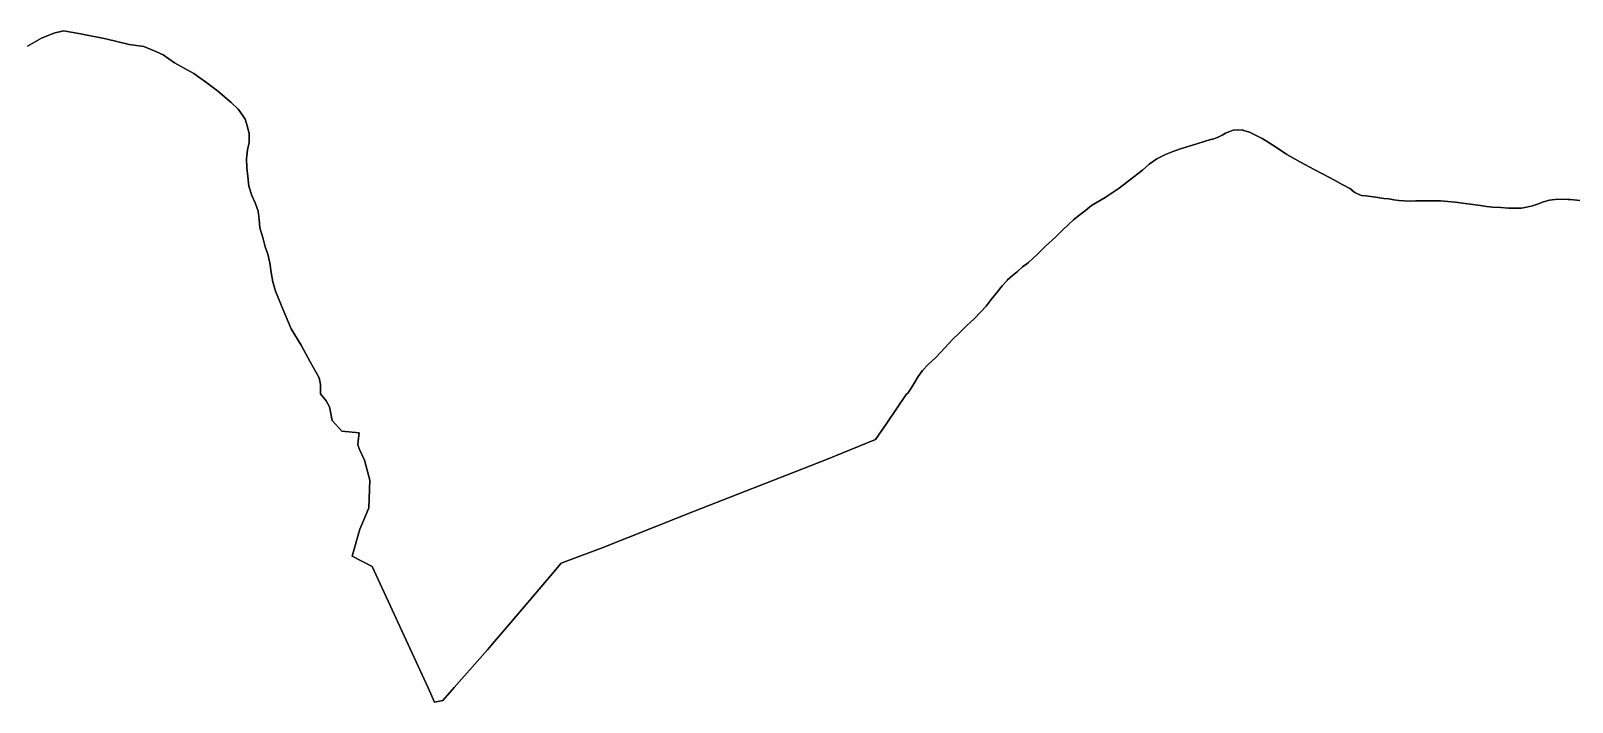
# Model space of a CAD drawing. Header units: inches. Extents: x 11258954 to 11313122, y 3645444 to 3695200.
# Drawn here: x 11276148 to 11277962, y 3664680 to 3665471 of the extents above; entities that cross this region are included whole.
import ezdxf

# ---------------------------------------------------------------- set-up
doc = ezdxf.new("R2010")
doc.units = ezdxf.units.IN
doc.header["$MEASUREMENT"] = 0
doc.layers.add('SchoolZone_Elementary', color=251, linetype='Continuous')
doc.layers.add('SchoolZone_Middle', color=154, linetype='Continuous')

msp = doc.modelspace()

# ---------------------------------------------------------------- linework, layer by layer
at = {"layer": 'SchoolZone_Elementary'}
for points in [[(11277971, 3665271, 0), (11277960, 3665272, 0), (11277957.043, 3665272.0985, 0), (11277945, 3665272.5, 0), (11277935, 3665271.5, 0), (11277928, 3665269.5, 0), (11277921, 3665266.75, 0), (11277915, 3665264.75, 0), (11277908, 3665263.25, 0), (11277904, 3665262.5, 0), (11277902, 3665262, 0), (11277894, 3665261.75, 0), (11277887, 3665262, 0), (11277878, 3665262.75, 0), (11277868, 3665263.25, 0), (11277861, 3665264, 0), (11277854, 3665265, 0), (11277839, 3665267, 0), (11277824, 3665269, 0), (11277807, 3665270.5, 0), (11277800, 3665270.75, 0), (11277794, 3665270.75, 0), (11277786, 3665270.75, 0), (11277778, 3665270.5, 0), (11277771, 3665270.25, 0), (11277764, 3665270.5, 0), (11277758, 3665271, 0), (11277752, 3665271.75, 0), (11277746, 3665272.75, 0), (11277740, 3665273.5, 0), (11277733, 3665274.5, 0), (11277725, 3665275.5, 0), (11277719, 3665276.25, 0), (11277714, 3665277, 0), (11277709, 3665278.75, 0), (11277706, 3665280.5, 0), (11277703, 3665282.75, 0), (11277702, 3665284, 0), (11277700, 3665285, 0), (11277692, 3665289.5, 0), (11277685, 3665293.5, 0), (11277677, 3665297.75, 0), (11277658, 3665307.5, 0), (11277642, 3665316, 0), (11277626, 3665325, 0), (11277614, 3665333.25, 0), (11277601, 3665341.5, 0), (11277597, 3665344, 0), (11277586, 3665349.5, 0), (11277582, 3665351.5, 0), (11277578, 3665352.5, 0), (11277576.0685, 3665353.1035, 0), (11277574.421, 3665353.6185, 0), (11277574, 3665353.75, 0), (11277568, 3665354.25, 0), (11277563, 3665353.75, 0), (11277559, 3665352.25, 0), (11277554, 3665350.25, 0), (11277550, 3665348, 0), (11277545.032, 3665345.513, 0), (11277540, 3665343.5, 0), (11277535, 3665342.25, 0), (11277530, 3665340.75, 0), (11277520, 3665337.75, 0), (11277511, 3665335, 0), (11277502, 3665332.25, 0), (11277494, 3665329.5, 0), (11277493, 3665329, 0), (11277483, 3665325.25, 0), (11277473, 3665320, 0), (11277464, 3665313.75, 0), (11277456, 3665306.75, 0), (11277446, 3665298.75, 0), (11277428.7535, 3665285.5755, 0), (11277422.605, 3665281.4595, 0), (11277412, 3665274.5, 0), (11277396, 3665265.25, 0), (11277389, 3665259, 0), (11277381, 3665253.25, 0), (11277375, 3665248, 0), (11277369, 3665242.5, 0), (11277362, 3665236, 0), (11277354, 3665228.25, 0), (11277342, 3665217, 0), (11277332, 3665207.25, 0), (11277322, 3665198, 0), (11277320, 3665196.5, 0), (11277315, 3665192.75, 0), (11277309, 3665187.5, 0), (11277303, 3665182.5, 0), (11277297, 3665177, 0), (11277296.832, 3665176.818, 0), (11277291, 3665170.5, 0), (11277285, 3665163, 0), (11277278, 3665154.25, 0), (11277272, 3665146.75, 0), (11277266, 3665140, 0), (11277258, 3665131.75, 0), (11277249, 3665123.5, 0), (11277241, 3665115.75, 0), (11277232, 3665107, 0), (11277224, 3665097.75, 0), (11277213, 3665086.25, 0), (11277204, 3665077.75, 0), (11277197, 3665071, 0), (11277192, 3665063.75, 0), (11277188, 3665057, 0), (11277184, 3665050, 0), (11277180, 3665044, 0), (11277178, 3665042.5, 0), (11277155.144, 3665008.8505, 0), (11277142, 3664989.5, 0), (11277084, 3664966, 0), (11277037, 3664947.5, 0), (11276989, 3664928.75, 0), (11276918.587, 3664901.289, 0), (11276914, 3664899.5, 0), (11276820, 3664862.25, 0), (11276772, 3664844, 0), (11276761.5955, 3664831.7865, 0), (11276726, 3664790, 0), (11276707.6125, 3664768.4055, 0), (11276691.1775, 3664749.1035, 0), (11276685.088, 3664741.952, 0), (11276645.9035, 3664697.824, 0), (11276632.7335, 3664682.314, 0), (11276622.8555, 3664680.357, 0), (11276615.1685, 3664697.1075, 0), (11276549.4775, 3664840.254, 0), (11276525.825, 3664852.075, 0), (11276534.95, 3664884.2, 0), (11276540.6505, 3664897.9115, 0), (11276545.375, 3664909.275, 0), (11276546.575, 3664941.6, 0), (11276540.425, 3664965.25, 0), (11276534.6, 3664977.65, 0), (11276532.45, 3664983.325, 0), (11276533.027, 3664987.793, 0), (11276534.2585, 3664997.325, 0), (11276513.5, 3664999.45, 0), (11276502.475, 3665011.825, 0), (11276499.3, 3665027.95, 0), (11276495.3, 3665035.1, 0), (11276488.5, 3665043.475, 0), (11276488.625, 3665054.15, 0), (11276487, 3665062.05, 0), (11276476.575, 3665080.85, 0), (11276465.625, 3665100.45, 0), (11276454.15, 3665119.975, 0), (11276444.65, 3665142.05, 0), (11276435.6, 3665164.4, 0), (11276432.45, 3665175.275, 0), (11276430.575, 3665186.35, 0), (11276428.975, 3665197.475, 0), (11276426.725, 3665207.675, 0), (11276423.55, 3665216.375, 0), (11276420.8, 3665227.275, 0), (11276417.25, 3665238.925, 0), (11276416.45, 3665248.975, 0), (11276415.075, 3665258.3, 0), (11276411.675, 3665268.2, 0), (11276407.575, 3665277.025, 0), (11276404.35, 3665288, 0), (11276402.925, 3665299.225, 0), (11276401.95, 3665309.55, 0), (11276401.325, 3665320.125, 0), (11276402.825, 3665330.65, 0), (11276404.625, 3665339.2, 0), (11276404.575, 3665349.4, 0), (11276402.625, 3665357.5, 0), (11276400.075, 3665366.775, 0), (11276393.102, 3665376.3785, 0), (11276391.725, 3665378.275, 0), (11276383.3, 3665386.425, 0), (11276367.425, 3665400, 0), (11276353.175, 3665410.7, 0), (11276346.4295, 3665415.4405, 0), (11276339.55, 3665420.275, 0), (11276316.575, 3665433.175, 0), (11276303.4, 3665442.6, 0), (11276294.8485, 3665446.193, 0), (11276280.55, 3665452.2, 0), (11276263.325, 3665454.55, 0), (11276235.8, 3665461.075, 0), (11276208.025, 3665466.875, 0), (11276197.275, 3665468.675, 0), (11276186.175, 3665470.7, 0), (11276174.85, 3665467.825, 0), (11276160.325, 3665462, 0), (11276143.65, 3665452.775, 0)], [(11276143.65, 3665452.775, 0), (11276160.325, 3665462, 0), (11276174.85, 3665467.825, 0), (11276186.175, 3665470.7, 0), (11276197.275, 3665468.675, 0), (11276208.025, 3665466.875, 0), (11276235.8, 3665461.075, 0), (11276263.325, 3665454.55, 0), (11276280.55, 3665452.2, 0), (11276294.8485, 3665446.193, 0), (11276303.4, 3665442.6, 0), (11276316.575, 3665433.175, 0), (11276339.55, 3665420.275, 0), (11276346.4295, 3665415.4405, 0), (11276353.175, 3665410.7, 0), (11276367.425, 3665400, 0), (11276383.3, 3665386.425, 0), (11276391.725, 3665378.275, 0), (11276393.102, 3665376.3785, 0), (11276400.075, 3665366.775, 0), (11276402.625, 3665357.5, 0), (11276404.575, 3665349.4, 0), (11276404.625, 3665339.2, 0), (11276402.825, 3665330.65, 0), (11276401.325, 3665320.125, 0), (11276401.95, 3665309.55, 0), (11276402.925, 3665299.225, 0), (11276404.35, 3665288, 0), (11276407.575, 3665277.025, 0), (11276411.675, 3665268.2, 0), (11276415.075, 3665258.3, 0), (11276416.45, 3665248.975, 0), (11276417.25, 3665238.925, 0), (11276420.8, 3665227.275, 0), (11276423.55, 3665216.375, 0), (11276426.725, 3665207.675, 0), (11276428.975, 3665197.475, 0), (11276430.575, 3665186.35, 0), (11276432.45, 3665175.275, 0), (11276435.6, 3665164.4, 0), (11276444.65, 3665142.05, 0), (11276454.15, 3665119.975, 0), (11276465.625, 3665100.45, 0), (11276476.575, 3665080.85, 0), (11276487, 3665062.05, 0), (11276488.625, 3665054.15, 0), (11276488.5, 3665043.475, 0), (11276495.3, 3665035.1, 0), (11276499.3, 3665027.95, 0), (11276502.475, 3665011.825, 0), (11276513.5, 3664999.45, 0), (11276534.2585, 3664997.325, 0), (11276533.027, 3664987.793, 0), (11276532.45, 3664983.325, 0), (11276534.6, 3664977.65, 0), (11276540.425, 3664965.25, 0), (11276546.575, 3664941.6, 0), (11276545.375, 3664909.275, 0), (11276540.6505, 3664897.9115, 0), (11276534.95, 3664884.2, 0), (11276525.825, 3664852.075, 0), (11276549.4775, 3664840.254, 0), (11276615.1685, 3664697.1075, 0), (11276622.8555, 3664680.357, 0), (11276632.7335, 3664682.314, 0), (11276645.9035, 3664697.824, 0), (11276685.088, 3664741.952, 0), (11276691.1775, 3664749.1035, 0), (11276707.6125, 3664768.4055, 0), (11276726, 3664790, 0), (11276761.5955, 3664831.7865, 0), (11276772, 3664844, 0), (11276820, 3664862.25, 0), (11276914, 3664899.5, 0), (11276918.587, 3664901.289, 0), (11276989, 3664928.75, 0), (11277037, 3664947.5, 0), (11277084, 3664966, 0), (11277142, 3664989.5, 0), (11277155.144, 3665008.8505, 0), (11277178, 3665042.5, 0), (11277180, 3665044, 0), (11277184, 3665050, 0), (11277188, 3665057, 0), (11277192, 3665063.75, 0), (11277197, 3665071, 0), (11277204, 3665077.75, 0), (11277213, 3665086.25, 0), (11277224, 3665097.75, 0), (11277232, 3665107, 0), (11277241, 3665115.75, 0), (11277249, 3665123.5, 0), (11277258, 3665131.75, 0), (11277266, 3665140, 0), (11277272, 3665146.75, 0), (11277278, 3665154.25, 0), (11277285, 3665163, 0), (11277291, 3665170.5, 0), (11277296.832, 3665176.818, 0), (11277297, 3665177, 0), (11277303, 3665182.5, 0), (11277309, 3665187.5, 0), (11277315, 3665192.75, 0), (11277320, 3665196.5, 0), (11277322, 3665198, 0), (11277332, 3665207.25, 0), (11277342, 3665217, 0), (11277354, 3665228.25, 0), (11277362, 3665236, 0), (11277369, 3665242.5, 0), (11277375, 3665248, 0), (11277381, 3665253.25, 0), (11277389, 3665259, 0), (11277396, 3665265.25, 0), (11277412, 3665274.5, 0), (11277422.605, 3665281.4595, 0), (11277428.7535, 3665285.5755, 0), (11277446, 3665298.75, 0), (11277456, 3665306.75, 0), (11277464, 3665313.75, 0), (11277473, 3665320, 0), (11277483, 3665325.25, 0), (11277493, 3665329, 0), (11277494, 3665329.5, 0), (11277502, 3665332.25, 0), (11277511, 3665335, 0), (11277520, 3665337.75, 0), (11277530, 3665340.75, 0), (11277535, 3665342.25, 0), (11277540, 3665343.5, 0), (11277545.032, 3665345.513, 0), (11277550, 3665348, 0), (11277554, 3665350.25, 0), (11277559, 3665352.25, 0), (11277563, 3665353.75, 0), (11277568, 3665354.25, 0), (11277574, 3665353.75, 0), (11277574.421, 3665353.6185, 0), (11277576.0685, 3665353.1035, 0), (11277578, 3665352.5, 0), (11277582, 3665351.5, 0), (11277586, 3665349.5, 0), (11277597, 3665344, 0), (11277601, 3665341.5, 0), (11277614, 3665333.25, 0), (11277626, 3665325, 0), (11277642, 3665316, 0), (11277658, 3665307.5, 0), (11277677, 3665297.75, 0), (11277685, 3665293.5, 0), (11277692, 3665289.5, 0), (11277700, 3665285, 0), (11277702, 3665284, 0), (11277703, 3665282.75, 0), (11277706, 3665280.5, 0), (11277709, 3665278.75, 0), (11277714, 3665277, 0), (11277719, 3665276.25, 0), (11277725, 3665275.5, 0), (11277733, 3665274.5, 0), (11277740, 3665273.5, 0), (11277746, 3665272.75, 0), (11277752, 3665271.75, 0), (11277758, 3665271, 0), (11277764, 3665270.5, 0), (11277771, 3665270.25, 0), (11277778, 3665270.5, 0), (11277786, 3665270.75, 0), (11277794, 3665270.75, 0), (11277800, 3665270.75, 0), (11277807, 3665270.5, 0), (11277824, 3665269, 0), (11277839, 3665267, 0), (11277854, 3665265, 0), (11277861, 3665264, 0), (11277868, 3665263.25, 0), (11277878, 3665262.75, 0), (11277887, 3665262, 0), (11277894, 3665261.75, 0), (11277902, 3665262, 0), (11277904, 3665262.5, 0), (11277908, 3665263.25, 0), (11277915, 3665264.75, 0), (11277921, 3665266.75, 0), (11277928, 3665269.5, 0), (11277935, 3665271.5, 0), (11277945, 3665272.5, 0), (11277957.043, 3665272.0985, 0), (11277960, 3665272, 0), (11277971, 3665271, 0)]]:
    msp.add_polyline3d(points, dxfattribs=at)
at = {"layer": 'SchoolZone_Middle'}
for points in [[(11277971, 3665271, 0), (11277960, 3665272, 0), (11277957.043, 3665272.0985, 0), (11277945, 3665272.5, 0), (11277935, 3665271.5, 0), (11277928, 3665269.5, 0), (11277921, 3665266.75, 0), (11277915, 3665264.75, 0), (11277908, 3665263.25, 0), (11277904, 3665262.5, 0), (11277902, 3665262, 0), (11277894, 3665261.75, 0), (11277887, 3665262, 0), (11277878, 3665262.75, 0), (11277868, 3665263.25, 0), (11277861, 3665264, 0), (11277854, 3665265, 0), (11277839, 3665267, 0), (11277824, 3665269, 0), (11277807, 3665270.5, 0), (11277800, 3665270.75, 0), (11277794, 3665270.75, 0), (11277786, 3665270.75, 0), (11277778, 3665270.5, 0), (11277771, 3665270.25, 0), (11277764, 3665270.5, 0), (11277758, 3665271, 0), (11277752, 3665271.75, 0), (11277746, 3665272.75, 0), (11277740, 3665273.5, 0), (11277733, 3665274.5, 0), (11277725, 3665275.5, 0), (11277719, 3665276.25, 0), (11277714, 3665277, 0), (11277709, 3665278.75, 0), (11277706, 3665280.5, 0), (11277703, 3665282.75, 0), (11277702, 3665284, 0), (11277700, 3665285, 0), (11277692, 3665289.5, 0), (11277685, 3665293.5, 0), (11277677, 3665297.75, 0), (11277658, 3665307.5, 0), (11277642, 3665316, 0), (11277626, 3665325, 0), (11277614, 3665333.25, 0), (11277601, 3665341.5, 0), (11277597, 3665344, 0), (11277586, 3665349.5, 0), (11277582, 3665351.5, 0), (11277578, 3665352.5, 0), (11277576.0685, 3665353.1035, 0), (11277574.421, 3665353.6185, 0), (11277574, 3665353.75, 0), (11277568, 3665354.25, 0), (11277563, 3665353.75, 0), (11277559, 3665352.25, 0), (11277554, 3665350.25, 0), (11277550, 3665348, 0), (11277545.032, 3665345.513, 0), (11277540, 3665343.5, 0), (11277535, 3665342.25, 0), (11277530, 3665340.75, 0), (11277520, 3665337.75, 0), (11277511, 3665335, 0), (11277502, 3665332.25, 0), (11277494, 3665329.5, 0), (11277493, 3665329, 0), (11277483, 3665325.25, 0), (11277473, 3665320, 0), (11277464, 3665313.75, 0), (11277456, 3665306.75, 0), (11277446, 3665298.75, 0), (11277428.7535, 3665285.5755, 0), (11277422.605, 3665281.4595, 0), (11277412, 3665274.5, 0), (11277396, 3665265.25, 0), (11277389, 3665259, 0), (11277381, 3665253.25, 0), (11277375, 3665248, 0), (11277369, 3665242.5, 0), (11277362, 3665236, 0), (11277354, 3665228.25, 0), (11277342, 3665217, 0), (11277332, 3665207.25, 0), (11277322, 3665198, 0), (11277320, 3665196.5, 0), (11277315, 3665192.75, 0), (11277309, 3665187.5, 0), (11277303, 3665182.5, 0), (11277297, 3665177, 0), (11277296.832, 3665176.818, 0), (11277291, 3665170.5, 0), (11277285, 3665163, 0), (11277278, 3665154.25, 0), (11277272, 3665146.75, 0), (11277266, 3665140, 0), (11277258, 3665131.75, 0), (11277249, 3665123.5, 0), (11277241, 3665115.75, 0), (11277232, 3665107, 0), (11277224, 3665097.75, 0), (11277213, 3665086.25, 0), (11277204, 3665077.75, 0), (11277197, 3665071, 0), (11277192, 3665063.75, 0), (11277188, 3665057, 0), (11277184, 3665050, 0), (11277180, 3665044, 0), (11277178, 3665042.5, 0), (11277155.144, 3665008.8505, 0), (11277142, 3664989.5, 0), (11277084, 3664966, 0), (11277037, 3664947.5, 0), (11276989, 3664928.75, 0), (11276918.587, 3664901.289, 0), (11276914, 3664899.5, 0), (11276820, 3664862.25, 0), (11276772, 3664844, 0), (11276761.5955, 3664831.7865, 0), (11276726, 3664790, 0), (11276707.6125, 3664768.4055, 0), (11276691.1775, 3664749.1035, 0), (11276685.088, 3664741.952, 0), (11276645.9035, 3664697.824, 0), (11276632.7335, 3664682.314, 0), (11276622.8555, 3664680.357, 0), (11276615.1685, 3664697.1075, 0), (11276549.4775, 3664840.254, 0), (11276525.825, 3664852.075, 0), (11276534.95, 3664884.2, 0), (11276540.6505, 3664897.9115, 0), (11276545.375, 3664909.275, 0), (11276546.575, 3664941.6, 0), (11276540.425, 3664965.25, 0), (11276534.6, 3664977.65, 0), (11276532.45, 3664983.325, 0), (11276533.027, 3664987.793, 0), (11276534.2585, 3664997.325, 0), (11276513.5, 3664999.45, 0), (11276502.475, 3665011.825, 0), (11276499.3, 3665027.95, 0), (11276495.3, 3665035.1, 0), (11276488.5, 3665043.475, 0), (11276488.625, 3665054.15, 0), (11276487, 3665062.05, 0), (11276476.575, 3665080.85, 0), (11276465.625, 3665100.45, 0), (11276454.15, 3665119.975, 0), (11276444.65, 3665142.05, 0), (11276435.6, 3665164.4, 0), (11276432.45, 3665175.275, 0), (11276430.575, 3665186.35, 0), (11276428.975, 3665197.475, 0), (11276426.725, 3665207.675, 0), (11276423.55, 3665216.375, 0), (11276420.8, 3665227.275, 0), (11276417.25, 3665238.925, 0), (11276416.45, 3665248.975, 0), (11276415.075, 3665258.3, 0), (11276411.675, 3665268.2, 0), (11276407.575, 3665277.025, 0), (11276404.35, 3665288, 0), (11276402.925, 3665299.225, 0), (11276401.95, 3665309.55, 0), (11276401.325, 3665320.125, 0), (11276402.825, 3665330.65, 0), (11276404.625, 3665339.2, 0), (11276404.575, 3665349.4, 0), (11276402.625, 3665357.5, 0), (11276400.075, 3665366.775, 0), (11276393.102, 3665376.3785, 0), (11276391.725, 3665378.275, 0), (11276383.3, 3665386.425, 0), (11276367.425, 3665400, 0), (11276353.175, 3665410.7, 0), (11276346.4295, 3665415.4405, 0), (11276339.55, 3665420.275, 0), (11276316.575, 3665433.175, 0), (11276303.4, 3665442.6, 0), (11276294.8485, 3665446.193, 0), (11276280.55, 3665452.2, 0), (11276263.325, 3665454.55, 0), (11276235.8, 3665461.075, 0), (11276208.025, 3665466.875, 0), (11276197.275, 3665468.675, 0), (11276186.175, 3665470.7, 0), (11276174.85, 3665467.825, 0), (11276160.325, 3665462, 0), (11276143.65, 3665452.775, 0)], [(11276143.65, 3665452.775, 0), (11276160.325, 3665462, 0), (11276174.85, 3665467.825, 0), (11276186.175, 3665470.7, 0), (11276197.275, 3665468.675, 0), (11276208.025, 3665466.875, 0), (11276235.8, 3665461.075, 0), (11276263.325, 3665454.55, 0), (11276280.55, 3665452.2, 0), (11276294.8485, 3665446.193, 0), (11276303.4, 3665442.6, 0), (11276316.575, 3665433.175, 0), (11276339.55, 3665420.275, 0), (11276346.4295, 3665415.4405, 0), (11276353.175, 3665410.7, 0), (11276367.425, 3665400, 0), (11276383.3, 3665386.425, 0), (11276391.725, 3665378.275, 0), (11276393.102, 3665376.3785, 0), (11276400.075, 3665366.775, 0), (11276402.625, 3665357.5, 0), (11276404.575, 3665349.4, 0), (11276404.625, 3665339.2, 0), (11276402.825, 3665330.65, 0), (11276401.325, 3665320.125, 0), (11276401.95, 3665309.55, 0), (11276402.925, 3665299.225, 0), (11276404.35, 3665288, 0), (11276407.575, 3665277.025, 0), (11276411.675, 3665268.2, 0), (11276415.075, 3665258.3, 0), (11276416.45, 3665248.975, 0), (11276417.25, 3665238.925, 0), (11276420.8, 3665227.275, 0), (11276423.55, 3665216.375, 0), (11276426.725, 3665207.675, 0), (11276428.975, 3665197.475, 0), (11276430.575, 3665186.35, 0), (11276432.45, 3665175.275, 0), (11276435.6, 3665164.4, 0), (11276444.65, 3665142.05, 0), (11276454.15, 3665119.975, 0), (11276465.625, 3665100.45, 0), (11276476.575, 3665080.85, 0), (11276487, 3665062.05, 0), (11276488.625, 3665054.15, 0), (11276488.5, 3665043.475, 0), (11276495.3, 3665035.1, 0), (11276499.3, 3665027.95, 0), (11276502.475, 3665011.825, 0), (11276513.5, 3664999.45, 0), (11276534.2585, 3664997.325, 0), (11276533.027, 3664987.793, 0), (11276532.45, 3664983.325, 0), (11276534.6, 3664977.65, 0), (11276540.425, 3664965.25, 0), (11276546.575, 3664941.6, 0), (11276545.375, 3664909.275, 0), (11276540.6505, 3664897.9115, 0), (11276534.95, 3664884.2, 0), (11276525.825, 3664852.075, 0), (11276549.4775, 3664840.254, 0), (11276615.1685, 3664697.1075, 0), (11276622.8555, 3664680.357, 0), (11276632.7335, 3664682.314, 0), (11276645.9035, 3664697.824, 0), (11276685.088, 3664741.952, 0), (11276691.1775, 3664749.1035, 0), (11276707.6125, 3664768.4055, 0), (11276726, 3664790, 0), (11276761.5955, 3664831.7865, 0), (11276772, 3664844, 0), (11276820, 3664862.25, 0), (11276914, 3664899.5, 0), (11276918.587, 3664901.289, 0), (11276989, 3664928.75, 0), (11277037, 3664947.5, 0), (11277084, 3664966, 0), (11277142, 3664989.5, 0), (11277155.144, 3665008.8505, 0), (11277178, 3665042.5, 0), (11277180, 3665044, 0), (11277184, 3665050, 0), (11277188, 3665057, 0), (11277192, 3665063.75, 0), (11277197, 3665071, 0), (11277204, 3665077.75, 0), (11277213, 3665086.25, 0), (11277224, 3665097.75, 0), (11277232, 3665107, 0), (11277241, 3665115.75, 0), (11277249, 3665123.5, 0), (11277258, 3665131.75, 0), (11277266, 3665140, 0), (11277272, 3665146.75, 0), (11277278, 3665154.25, 0), (11277285, 3665163, 0), (11277291, 3665170.5, 0), (11277296.832, 3665176.818, 0), (11277297, 3665177, 0), (11277303, 3665182.5, 0), (11277309, 3665187.5, 0), (11277315, 3665192.75, 0), (11277320, 3665196.5, 0), (11277322, 3665198, 0), (11277332, 3665207.25, 0), (11277342, 3665217, 0), (11277354, 3665228.25, 0), (11277362, 3665236, 0), (11277369, 3665242.5, 0), (11277375, 3665248, 0), (11277381, 3665253.25, 0), (11277389, 3665259, 0), (11277396, 3665265.25, 0), (11277412, 3665274.5, 0), (11277422.605, 3665281.4595, 0), (11277428.7535, 3665285.5755, 0), (11277446, 3665298.75, 0), (11277456, 3665306.75, 0), (11277464, 3665313.75, 0), (11277473, 3665320, 0), (11277483, 3665325.25, 0), (11277493, 3665329, 0), (11277494, 3665329.5, 0), (11277502, 3665332.25, 0), (11277511, 3665335, 0), (11277520, 3665337.75, 0), (11277530, 3665340.75, 0), (11277535, 3665342.25, 0), (11277540, 3665343.5, 0), (11277545.032, 3665345.513, 0), (11277550, 3665348, 0), (11277554, 3665350.25, 0), (11277559, 3665352.25, 0), (11277563, 3665353.75, 0), (11277568, 3665354.25, 0), (11277574, 3665353.75, 0), (11277574.421, 3665353.6185, 0), (11277576.0685, 3665353.1035, 0), (11277578, 3665352.5, 0), (11277582, 3665351.5, 0), (11277586, 3665349.5, 0), (11277597, 3665344, 0), (11277601, 3665341.5, 0), (11277614, 3665333.25, 0), (11277626, 3665325, 0), (11277642, 3665316, 0), (11277658, 3665307.5, 0), (11277677, 3665297.75, 0), (11277685, 3665293.5, 0), (11277692, 3665289.5, 0), (11277700, 3665285, 0), (11277702, 3665284, 0), (11277703, 3665282.75, 0), (11277706, 3665280.5, 0), (11277709, 3665278.75, 0), (11277714, 3665277, 0), (11277719, 3665276.25, 0), (11277725, 3665275.5, 0), (11277733, 3665274.5, 0), (11277740, 3665273.5, 0), (11277746, 3665272.75, 0), (11277752, 3665271.75, 0), (11277758, 3665271, 0), (11277764, 3665270.5, 0), (11277771, 3665270.25, 0), (11277778, 3665270.5, 0), (11277786, 3665270.75, 0), (11277794, 3665270.75, 0), (11277800, 3665270.75, 0), (11277807, 3665270.5, 0), (11277824, 3665269, 0), (11277839, 3665267, 0), (11277854, 3665265, 0), (11277861, 3665264, 0), (11277868, 3665263.25, 0), (11277878, 3665262.75, 0), (11277887, 3665262, 0), (11277894, 3665261.75, 0), (11277902, 3665262, 0), (11277904, 3665262.5, 0), (11277908, 3665263.25, 0), (11277915, 3665264.75, 0), (11277921, 3665266.75, 0), (11277928, 3665269.5, 0), (11277935, 3665271.5, 0), (11277945, 3665272.5, 0), (11277957.043, 3665272.0985, 0), (11277960, 3665272, 0), (11277971, 3665271, 0)]]:
    msp.add_polyline3d(points, dxfattribs=at)

doc.saveas('drawing.dxf')
